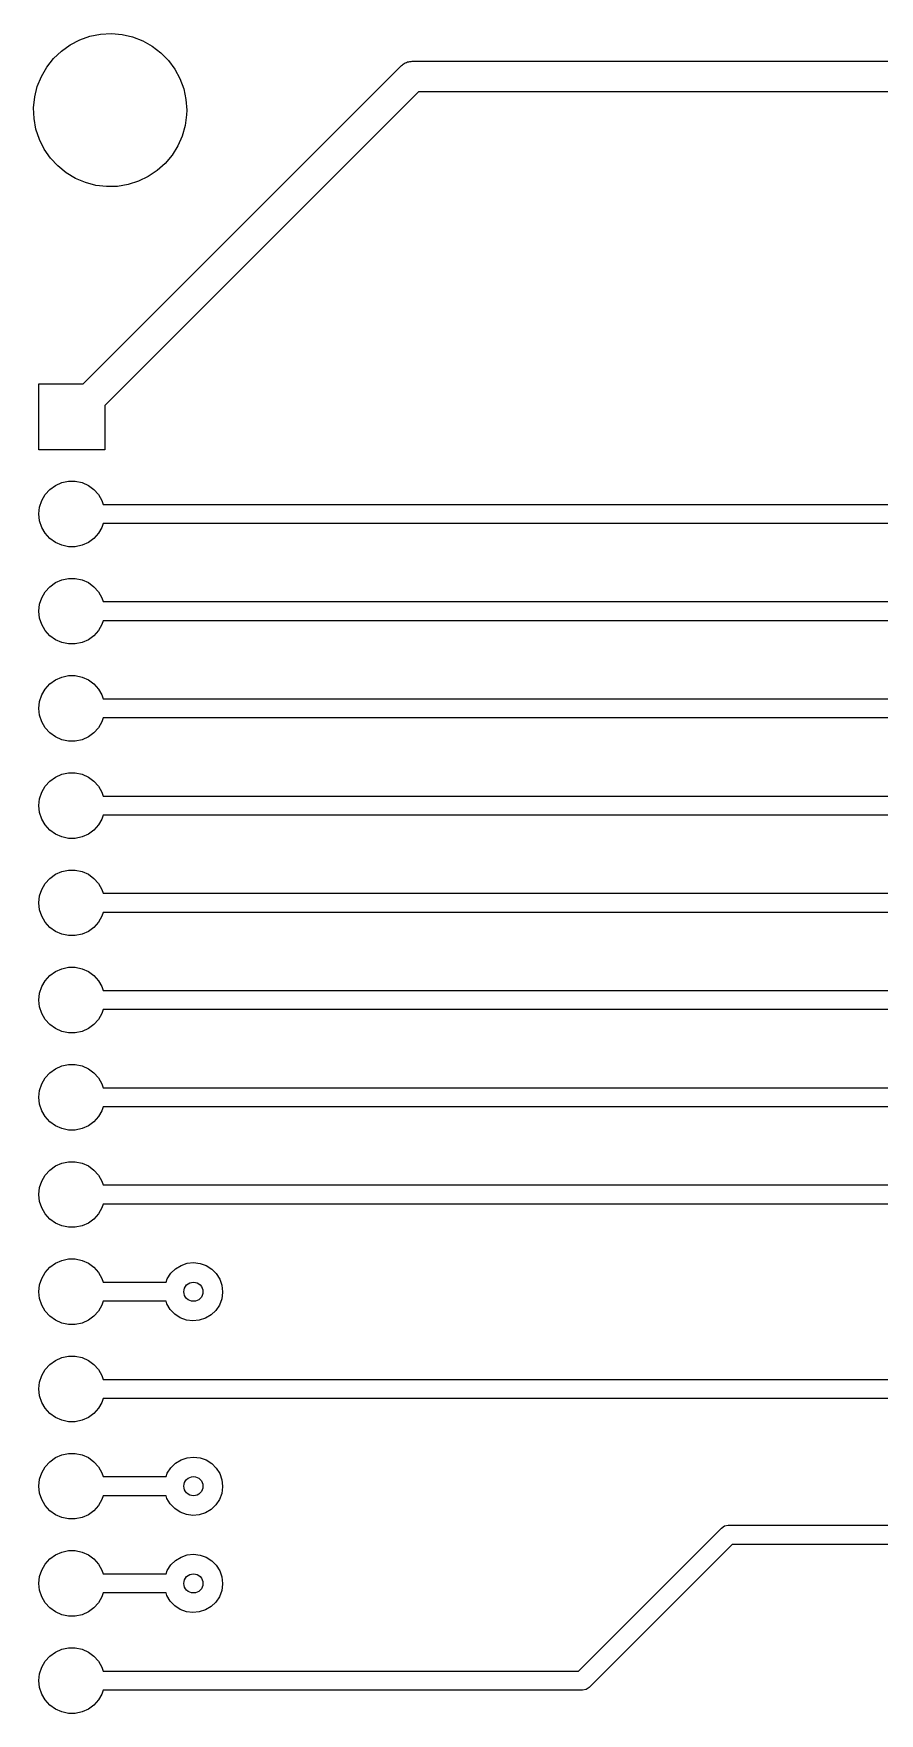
# Model space of a CAD drawing. Extents: x 29 to 117, y -165 to -20.
# Drawn here: x 29.27 to 51.36, y -64.36 to -20.47 of the extents above; entities that cross this region are included whole.
import ezdxf

# ---------------------------------------------------------------- set-up
doc = ezdxf.new("R2010")
doc.units = 0
doc.layers.add('BLACK', color=7, linetype='CONTINUOUS')

msp = doc.modelspace()

# ---------------------------------------------------------------- linework, layer by layer
at = {"layer": 'BLACK', "linetype": 'CONTINUOUS'}
for p, q in [((30.4757, -20.6345), (30.7423, -20.5409)), ((30.7423, -20.5409), (31.0193, -20.4858)), ((31.0193, -20.4858), (31.3014, -20.4702)), ((31.3014, -20.4702), (31.5829, -20.4946)), ((31.5829, -20.4946), (31.8581, -20.5584)), ((31.8581, -20.5584), (32.1216, -20.6603)), ((29.7907, -21.124), (29.9952, -20.929)), ((29.9952, -20.929), (30.225, -20.7647)), ((30.225, -20.7647), (30.4757, -20.6345)), ((32.1216, -20.6603), (32.368, -20.7984)), ((32.368, -20.7984), (32.5926, -20.9698)), ((32.5926, -20.9698), (32.7908, -21.1711)), ((29.4739, -21.5901), (29.6158, -21.3458)), ((29.6158, -21.3458), (29.7907, -21.124)), ((30.5653, -29.619), (38.8772, -21.3072)), ((32.7908, -21.1711), (32.9587, -21.3983)), ((32.9587, -21.3983), (33.0928, -21.647)), ((38.8772, -21.3072), (38.9026, -21.2887)), ((38.9026, -21.2887), (38.9249, -21.2664)), ((38.9249, -21.2664), (38.9529, -21.2521)), ((38.9529, -21.2521), (38.9784, -21.2336)), ((38.9784, -21.2336), (39.0083, -21.2239)), ((39.0083, -21.2239), (39.0364, -21.2096)), ((39.0364, -21.2096), (39.0675, -21.2047)), ((39.0675, -21.2047), (39.0974, -21.1949)), ((39.0974, -21.1949), (39.1289, -21.1949)), ((39.1289, -21.1949), (39.16, -21.19)), ((39.16, -21.19), (108.375, -21.19)), ((29.2998, -22.1261), (29.3679, -21.852)), ((29.3679, -21.852), (29.4739, -21.5901)), ((33.0928, -21.647), (33.1906, -21.912)), ((33.1906, -21.912), (33.25, -22.1882)), ((29.271, -22.4072), (29.2998, -22.1261)), ((39.3257, -21.99), (31.131, -30.1847)), ((33.25, -22.1882), (33.27, -22.47)), ((108.209, -21.99), (39.3257, -21.99)), ((29.2821, -22.6895), (29.271, -22.4072)), ((29.3328, -22.9674), (29.2821, -22.6895)), ((33.2661, -22.5956), (33.2284, -22.8756)), ((33.27, -22.47), (33.2661, -22.5956)), ((29.4222, -23.2354), (29.3328, -22.9674)), ((29.5485, -23.4881), (29.4222, -23.2354)), ((33.1518, -23.1475), (33.0375, -23.4059)), ((33.2284, -22.8756), (33.1518, -23.1475)), ((29.7091, -23.7205), (29.5485, -23.4881)), ((32.888, -23.6456), (32.7063, -23.8618)), ((33.0375, -23.4059), (32.888, -23.6456)), ((29.9009, -23.9279), (29.7091, -23.7205)), ((30.12, -24.1063), (29.9009, -23.9279)), ((30.362, -24.252), (30.12, -24.1063)), ((32.4958, -24.0503), (32.2609, -24.2073)), ((32.7063, -23.8618), (32.4958, -24.0503)), ((30.6222, -24.3622), (30.362, -24.252)), ((30.8952, -24.4346), (30.6222, -24.3622)), ((31.1758, -24.4678), (30.8952, -24.4346)), ((31.4582, -24.4611), (31.1758, -24.4678)), ((31.7369, -24.4147), (31.4582, -24.4611)), ((32.0062, -24.3296), (31.7369, -24.4147)), ((32.2609, -24.2073), (32.0062, -24.3296)), ((29.409, -31.341), (29.409, -29.619)), ((29.409, -29.619), (30.5653, -29.619)), ((31.131, -30.1847), (31.131, -31.341)), ((31.131, -31.341), (29.409, -31.341)), ((29.5734, -32.5139), (29.6939, -32.3802)), ((29.6939, -32.3802), (29.8395, -32.2744)), ((29.8395, -32.2744), (30.0039, -32.2011)), ((30.0039, -32.2011), (30.18, -32.1637)), ((30.18, -32.1637), (30.36, -32.1637)), ((30.36, -32.1637), (30.5361, -32.2011)), ((30.5361, -32.2011), (30.7005, -32.2744)), ((30.7005, -32.2744), (30.8461, -32.3802)), ((30.8461, -32.3802), (30.9666, -32.5139)), ((29.409, -33.02), (29.4278, -32.841)), ((29.4278, -32.841), (29.4834, -32.6698)), ((29.4834, -32.6698), (29.5734, -32.5139)), ((30.9666, -32.5139), (31.0566, -32.6698)), ((31.0566, -32.6698), (31.0891, -32.77)), ((31.0891, -32.77), (58.1064, -32.77)), ((29.4278, -33.199), (29.409, -33.02)), ((29.4834, -33.3702), (29.4278, -33.199)), ((31.0891, -33.27), (31.0566, -33.3702)), ((58.21, -33.27), (31.0891, -33.27)), ((29.5734, -33.5261), (29.4834, -33.3702)), ((29.6939, -33.6598), (29.5734, -33.5261)), ((29.8395, -33.7656), (29.6939, -33.6598)), ((30.0039, -33.8389), (29.8395, -33.7656)), ((30.7005, -33.7656), (30.5361, -33.8389)), ((30.8461, -33.6598), (30.7005, -33.7656)), ((30.9666, -33.5261), (30.8461, -33.6598)), ((31.0566, -33.3702), (30.9666, -33.5261)), ((30.18, -33.8763), (30.0039, -33.8389)), ((30.36, -33.8763), (30.18, -33.8763)), ((30.5361, -33.8389), (30.36, -33.8763)), ((29.4834, -35.2098), (29.5734, -35.0539)), ((29.5734, -35.0539), (29.6939, -34.9202)), ((29.6939, -34.9202), (29.8395, -34.8144)), ((29.8395, -34.8144), (30.0039, -34.7411)), ((30.0039, -34.7411), (30.18, -34.7037)), ((30.18, -34.7037), (30.36, -34.7037)), ((30.36, -34.7037), (30.5361, -34.7411)), ((30.5361, -34.7411), (30.7005, -34.8144)), ((30.7005, -34.8144), (30.8461, -34.9202)), ((30.8461, -34.9202), (30.9666, -35.0539)), ((30.9666, -35.0539), (31.0566, -35.2098)), ((29.409, -35.56), (29.4278, -35.381)), ((29.4278, -35.381), (29.4834, -35.2098)), ((31.0566, -35.2098), (31.0891, -35.31)), ((31.0891, -35.31), (62.5514, -35.31)), ((29.4278, -35.739), (29.409, -35.56)), ((29.4834, -35.9102), (29.4278, -35.739)), ((29.5734, -36.0661), (29.4834, -35.9102)), ((31.0566, -35.9102), (30.9666, -36.0661)), ((31.0891, -35.81), (31.0566, -35.9102)), ((62.655, -35.81), (31.0891, -35.81)), ((29.6939, -36.1998), (29.5734, -36.0661)), ((29.8395, -36.3056), (29.6939, -36.1998)), ((30.0039, -36.3789), (29.8395, -36.3056)), ((30.18, -36.4163), (30.0039, -36.3789)), ((30.36, -36.4163), (30.18, -36.4163)), ((30.5361, -36.3789), (30.36, -36.4163)), ((30.7005, -36.3056), (30.5361, -36.3789)), ((30.8461, -36.1998), (30.7005, -36.3056)), ((30.9666, -36.0661), (30.8461, -36.1998)), ((29.8395, -37.3544), (30.0039, -37.2811)), ((30.0039, -37.2811), (30.18, -37.2437)), ((30.18, -37.2437), (30.36, -37.2437)), ((30.36, -37.2437), (30.5361, -37.2811)), ((30.5361, -37.2811), (30.7005, -37.3544)), ((29.4834, -37.7498), (29.5734, -37.5939)), ((29.5734, -37.5939), (29.6939, -37.4602)), ((29.6939, -37.4602), (29.8395, -37.3544)), ((30.7005, -37.3544), (30.8461, -37.4602)), ((30.8461, -37.4602), (30.9666, -37.5939)), ((30.9666, -37.5939), (31.0566, -37.7498)), ((29.409, -38.1), (29.4278, -37.921)), ((29.4278, -38.279), (29.409, -38.1)), ((29.4278, -37.921), (29.4834, -37.7498)), ((31.0566, -37.7498), (31.0891, -37.85)), ((31.0891, -37.85), (62.5514, -37.85)), ((29.4834, -38.4502), (29.4278, -38.279)), ((29.5734, -38.6061), (29.4834, -38.4502)), ((29.6939, -38.7398), (29.5734, -38.6061)), ((30.9666, -38.6061), (30.8461, -38.7398)), ((31.0566, -38.4502), (30.9666, -38.6061)), ((31.0891, -38.35), (31.0566, -38.4502)), ((62.655, -38.35), (31.0891, -38.35)), ((29.8395, -38.8456), (29.6939, -38.7398)), ((30.0039, -38.9189), (29.8395, -38.8456)), ((30.18, -38.9563), (30.0039, -38.9189)), ((30.36, -38.9563), (30.18, -38.9563)), ((30.5361, -38.9189), (30.36, -38.9563)), ((30.7005, -38.8456), (30.5361, -38.9189)), ((30.8461, -38.7398), (30.7005, -38.8456)), ((29.6939, -40.0002), (29.8395, -39.8944)), ((29.8395, -39.8944), (30.0039, -39.8211)), ((30.0039, -39.8211), (30.18, -39.7837)), ((30.18, -39.7837), (30.36, -39.7837)), ((30.36, -39.7837), (30.5361, -39.8211)), ((30.5361, -39.8211), (30.7005, -39.8944)), ((30.7005, -39.8944), (30.8461, -40.0002)), ((29.4278, -40.461), (29.4834, -40.2898)), ((29.4834, -40.2898), (29.5734, -40.1339)), ((29.5734, -40.1339), (29.6939, -40.0002)), ((30.8461, -40.0002), (30.9666, -40.1339)), ((30.9666, -40.1339), (31.0566, -40.2898)), ((31.0566, -40.2898), (31.0891, -40.39)), ((29.409, -40.64), (29.4278, -40.461)), ((29.4278, -40.819), (29.409, -40.64)), ((31.0891, -40.39), (62.5514, -40.39)), ((29.4834, -40.9902), (29.4278, -40.819)), ((29.5734, -41.1461), (29.4834, -40.9902)), ((29.6939, -41.2798), (29.5734, -41.1461)), ((30.9666, -41.1461), (30.8461, -41.2798)), ((31.0566, -40.9902), (30.9666, -41.1461)), ((31.0891, -40.89), (31.0566, -40.9902)), ((62.655, -40.89), (31.0891, -40.89)), ((29.8395, -41.3856), (29.6939, -41.2798)), ((30.0039, -41.4589), (29.8395, -41.3856)), ((30.18, -41.4963), (30.0039, -41.4589)), ((30.36, -41.4963), (30.18, -41.4963)), ((30.5361, -41.4589), (30.36, -41.4963)), ((30.7005, -41.3856), (30.5361, -41.4589)), ((30.8461, -41.2798), (30.7005, -41.3856)), ((29.5734, -42.6739), (29.6939, -42.5402)), ((29.6939, -42.5402), (29.8395, -42.4344)), ((29.8395, -42.4344), (30.0039, -42.3611)), ((30.0039, -42.3611), (30.18, -42.3237)), ((30.18, -42.3237), (30.36, -42.3237)), ((30.36, -42.3237), (30.5361, -42.3611)), ((30.5361, -42.3611), (30.7005, -42.4344)), ((30.7005, -42.4344), (30.8461, -42.5402)), ((30.8461, -42.5402), (30.9666, -42.6739)), ((29.409, -43.18), (29.4278, -43.001)), ((29.4278, -43.001), (29.4834, -42.8298)), ((29.4834, -42.8298), (29.5734, -42.6739)), ((30.9666, -42.6739), (31.0566, -42.8298)), ((31.0566, -42.8298), (31.0891, -42.93)), ((31.0891, -42.93), (77.0314, -42.93)), ((29.4278, -43.359), (29.409, -43.18)), ((29.4834, -43.5302), (29.4278, -43.359)), ((31.0891, -43.43), (31.0566, -43.5302)), ((77.135, -43.43), (31.0891, -43.43)), ((29.5734, -43.6861), (29.4834, -43.5302)), ((29.6939, -43.8198), (29.5734, -43.6861)), ((29.8395, -43.9256), (29.6939, -43.8198)), ((30.8461, -43.8198), (30.7005, -43.9256)), ((30.9666, -43.6861), (30.8461, -43.8198)), ((31.0566, -43.5302), (30.9666, -43.6861)), ((30.0039, -43.9989), (29.8395, -43.9256)), ((30.18, -44.0363), (30.0039, -43.9989)), ((30.36, -44.0363), (30.18, -44.0363)), ((30.5361, -43.9989), (30.36, -44.0363)), ((30.7005, -43.9256), (30.5361, -43.9989)), ((29.5734, -45.2139), (29.6939, -45.0802)), ((29.6939, -45.0802), (29.8395, -44.9744)), ((29.8395, -44.9744), (30.0039, -44.9011)), ((30.0039, -44.9011), (30.18, -44.8637)), ((30.18, -44.8637), (30.36, -44.8637)), ((30.36, -44.8637), (30.5361, -44.9011)), ((30.5361, -44.9011), (30.7005, -44.9744)), ((30.7005, -44.9744), (30.8461, -45.0802)), ((30.8461, -45.0802), (30.9666, -45.2139)), ((29.409, -45.72), (29.4278, -45.541)), ((29.4278, -45.541), (29.4834, -45.3698)), ((29.4834, -45.3698), (29.5734, -45.2139)), ((30.9666, -45.2139), (31.0566, -45.3698)), ((31.0566, -45.3698), (31.0891, -45.47)), ((31.0891, -45.47), (77.0314, -45.47)), ((29.4278, -45.899), (29.409, -45.72)), ((29.4834, -46.0702), (29.4278, -45.899)), ((29.5734, -46.2261), (29.4834, -46.0702)), ((31.0566, -46.0702), (30.9666, -46.2261)), ((31.0891, -45.97), (31.0566, -46.0702)), ((77.135, -45.97), (31.0891, -45.97)), ((29.6939, -46.3598), (29.5734, -46.2261)), ((29.8395, -46.4656), (29.6939, -46.3598)), ((30.0039, -46.5389), (29.8395, -46.4656)), ((30.7005, -46.4656), (30.5361, -46.5389)), ((30.8461, -46.3598), (30.7005, -46.4656)), ((30.9666, -46.2261), (30.8461, -46.3598)), ((30.18, -46.5763), (30.0039, -46.5389)), ((30.36, -46.5763), (30.18, -46.5763)), ((30.5361, -46.5389), (30.36, -46.5763)), ((29.4834, -47.9098), (29.5734, -47.7539)), ((29.5734, -47.7539), (29.6939, -47.6202)), ((29.6939, -47.6202), (29.8395, -47.5144)), ((29.8395, -47.5144), (30.0039, -47.4411)), ((30.0039, -47.4411), (30.18, -47.4037)), ((30.18, -47.4037), (30.36, -47.4037)), ((30.36, -47.4037), (30.5361, -47.4411)), ((30.5361, -47.4411), (30.7005, -47.5144)), ((30.7005, -47.5144), (30.8461, -47.6202)), ((30.8461, -47.6202), (30.9666, -47.7539)), ((30.9666, -47.7539), (31.0566, -47.9098)), ((29.409, -48.26), (29.4278, -48.081)), ((29.4278, -48.439), (29.409, -48.26)), ((29.4278, -48.081), (29.4834, -47.9098)), ((31.0566, -47.9098), (31.0891, -48.01)), ((31.0891, -48.01), (70.4675, -48.01)), ((29.4834, -48.6102), (29.4278, -48.439)), ((29.5734, -48.7661), (29.4834, -48.6102)), ((31.0566, -48.6102), (30.9666, -48.7661)), ((31.0891, -48.51), (31.0566, -48.6102)), ((70.3639, -48.51), (31.0891, -48.51)), ((29.6939, -48.8998), (29.5734, -48.7661)), ((29.8395, -49.0056), (29.6939, -48.8998)), ((30.0039, -49.0789), (29.8395, -49.0056)), ((30.18, -49.1163), (30.0039, -49.0789)), ((30.36, -49.1163), (30.18, -49.1163)), ((30.5361, -49.0789), (30.36, -49.1163)), ((30.7005, -49.0056), (30.5361, -49.0789)), ((30.8461, -48.8998), (30.7005, -49.0056)), ((30.9666, -48.7661), (30.8461, -48.8998)), ((29.8395, -50.0544), (30.0039, -49.9811)), ((30.0039, -49.9811), (30.18, -49.9437)), ((30.18, -49.9437), (30.36, -49.9437)), ((30.36, -49.9437), (30.5361, -49.9811)), ((30.5361, -49.9811), (30.7005, -50.0544)), ((29.4278, -50.621), (29.4834, -50.4498)), ((29.4834, -50.4498), (29.5734, -50.2939)), ((29.5734, -50.2939), (29.6939, -50.1602)), ((29.6939, -50.1602), (29.8395, -50.0544)), ((30.7005, -50.0544), (30.8461, -50.1602)), ((30.8461, -50.1602), (30.9666, -50.2939)), ((30.9666, -50.2939), (31.0566, -50.4498)), ((31.0566, -50.4498), (31.0891, -50.55)), ((29.409, -50.8), (29.4278, -50.621)), ((29.4278, -50.979), (29.409, -50.8)), ((31.0891, -50.55), (75.2514, -50.55)), ((29.4834, -51.1502), (29.4278, -50.979)), ((29.5734, -51.3061), (29.4834, -51.1502)), ((29.6939, -51.4398), (29.5734, -51.3061)), ((30.9666, -51.3061), (30.8461, -51.4398)), ((31.0566, -51.1502), (30.9666, -51.3061)), ((31.0891, -51.05), (31.0566, -51.1502)), ((75.355, -51.05), (31.0891, -51.05)), ((29.8395, -51.5456), (29.6939, -51.4398)), ((30.0039, -51.6189), (29.8395, -51.5456)), ((30.18, -51.6563), (30.0039, -51.6189)), ((30.36, -51.6563), (30.18, -51.6563)), ((30.5361, -51.6189), (30.36, -51.6563)), ((30.7005, -51.5456), (30.5361, -51.6189)), ((30.8461, -51.4398), (30.7005, -51.5456)), ((29.6939, -52.7002), (29.8395, -52.5944)), ((29.8395, -52.5944), (30.0039, -52.5211)), ((30.0039, -52.5211), (30.18, -52.4837)), ((30.18, -52.4837), (30.36, -52.4837)), ((30.36, -52.4837), (30.5361, -52.5211)), ((30.5361, -52.5211), (30.7005, -52.5944)), ((30.7005, -52.5944), (30.8461, -52.7002)), ((32.9759, -52.7395), (33.1206, -52.6505)), ((33.1206, -52.6505), (33.2814, -52.5958)), ((33.2814, -52.5958), (33.4503, -52.578)), ((33.4503, -52.578), (33.619, -52.5981)), ((33.619, -52.5981), (33.779, -52.6551)), ((33.779, -52.6551), (33.9225, -52.7461)), ((29.4278, -53.161), (29.4834, -52.9898)), ((29.4834, -52.9898), (29.5734, -52.8339)), ((29.5734, -52.8339), (29.6939, -52.7002)), ((30.8461, -52.7002), (30.9666, -52.8339)), ((30.9666, -52.8339), (31.0566, -52.9898)), ((31.0566, -52.9898), (31.0891, -53.09)), ((31.0891, -53.09), (32.7301, -53.09)), ((32.7301, -53.09), (32.7625, -53.0012)), ((32.7625, -53.0012), (32.8545, -52.8584)), ((32.8545, -52.8584), (32.9759, -52.7395)), ((33.9225, -52.7461), (34.0422, -52.8667)), ((34.0422, -52.8667), (34.1322, -53.0108)), ((34.1322, -53.0108), (34.1881, -53.1712)), ((29.409, -53.34), (29.4278, -53.161)), ((29.4278, -53.519), (29.409, -53.34)), ((29.4834, -53.6902), (29.4278, -53.519)), ((34.1831, -53.5295), (34.1227, -53.6883)), ((34.2067, -53.3613), (34.1831, -53.5295)), ((34.1881, -53.1712), (34.207, -53.34)), ((34.207, -53.34), (34.2067, -53.3613)), ((29.5734, -53.8461), (29.4834, -53.6902)), ((29.6939, -53.9798), (29.5734, -53.8461)), ((29.8395, -54.0856), (29.6939, -53.9798)), ((30.8461, -53.9798), (30.7005, -54.0856)), ((30.9666, -53.8461), (30.8461, -53.9798)), ((31.0566, -53.6902), (30.9666, -53.8461)), ((31.0891, -53.59), (31.0566, -53.6902)), ((32.7301, -53.59), (31.0891, -53.59)), ((32.7533, -53.6596), (32.7301, -53.59)), ((32.8413, -53.8049), (32.7533, -53.6596)), ((32.9593, -53.9271), (32.8413, -53.8049)), ((33.1014, -54.0202), (32.9593, -53.9271)), ((33.9057, -53.947), (33.7598, -54.0339)), ((34.0287, -53.8298), (33.9057, -53.947)), ((34.1227, -53.6883), (34.0287, -53.8298)), ((30.0039, -54.1589), (29.8395, -54.0856)), ((30.18, -54.1963), (30.0039, -54.1589)), ((30.36, -54.1963), (30.18, -54.1963)), ((30.5361, -54.1589), (30.36, -54.1963)), ((30.7005, -54.0856), (30.5361, -54.1589)), ((33.2607, -54.0794), (33.1014, -54.0202)), ((33.429, -54.1018), (33.2607, -54.0794)), ((33.5982, -54.0864), (33.429, -54.1018)), ((33.7598, -54.0339), (33.5982, -54.0864)), ((29.5734, -55.3739), (29.6939, -55.2402)), ((29.6939, -55.2402), (29.8395, -55.1344)), ((29.8395, -55.1344), (30.0039, -55.0611)), ((30.0039, -55.0611), (30.18, -55.0237)), ((30.18, -55.0237), (30.36, -55.0237)), ((30.36, -55.0237), (30.5361, -55.0611)), ((30.5361, -55.0611), (30.7005, -55.1344)), ((30.7005, -55.1344), (30.8461, -55.2402)), ((30.8461, -55.2402), (30.9666, -55.3739)), ((29.409, -55.88), (29.4278, -55.701)), ((29.4278, -55.701), (29.4834, -55.5298)), ((29.4834, -55.5298), (29.5734, -55.3739)), ((30.9666, -55.3739), (31.0566, -55.5298)), ((31.0566, -55.5298), (31.0891, -55.63)), ((31.0891, -55.63), (77.7914, -55.63)), ((29.4278, -56.059), (29.409, -55.88)), ((29.4834, -56.2302), (29.4278, -56.059)), ((31.0891, -56.13), (31.0566, -56.2302)), ((77.895, -56.13), (31.0891, -56.13)), ((29.5734, -56.3861), (29.4834, -56.2302)), ((29.6939, -56.5198), (29.5734, -56.3861)), ((29.8395, -56.6256), (29.6939, -56.5198)), ((30.8461, -56.5198), (30.7005, -56.6256)), ((30.9666, -56.3861), (30.8461, -56.5198)), ((31.0566, -56.2302), (30.9666, -56.3861)), ((30.0039, -56.6989), (29.8395, -56.6256)), ((30.18, -56.7363), (30.0039, -56.6989)), ((30.36, -56.7363), (30.18, -56.7363)), ((30.5361, -56.6989), (30.36, -56.7363)), ((30.7005, -56.6256), (30.5361, -56.6989)), ((29.4834, -58.0698), (29.5734, -57.9139)), ((29.5734, -57.9139), (29.6939, -57.7802)), ((29.6939, -57.7802), (29.8395, -57.6744)), ((29.8395, -57.6744), (30.0039, -57.6011)), ((30.0039, -57.6011), (30.18, -57.5637)), ((30.18, -57.5637), (30.36, -57.5637)), ((30.36, -57.5637), (30.5361, -57.6011)), ((30.5361, -57.6011), (30.7005, -57.6744)), ((30.7005, -57.6744), (30.8461, -57.7802)), ((30.8461, -57.7802), (30.9666, -57.9139)), ((30.9666, -57.9139), (31.0566, -58.0698)), ((32.8545, -57.9384), (32.9759, -57.8195)), ((32.9759, -57.8195), (33.1206, -57.7305)), ((33.1206, -57.7305), (33.2814, -57.6758)), ((33.2814, -57.6758), (33.4503, -57.658)), ((33.4503, -57.658), (33.619, -57.6781)), ((33.619, -57.6781), (33.779, -57.7351)), ((33.779, -57.7351), (33.9225, -57.8261)), ((33.9225, -57.8261), (34.0422, -57.9467)), ((29.409, -58.42), (29.4278, -58.241)), ((29.4278, -58.241), (29.4834, -58.0698)), ((31.0566, -58.0698), (31.0891, -58.17)), ((31.0891, -58.17), (32.7301, -58.17)), ((32.7301, -58.17), (32.7625, -58.0812)), ((32.7625, -58.0812), (32.8545, -57.9384)), ((34.0422, -57.9467), (34.1322, -58.0908)), ((34.1322, -58.0908), (34.1881, -58.2512)), ((34.1881, -58.2512), (34.207, -58.42)), ((29.4278, -58.599), (29.409, -58.42)), ((29.4834, -58.7702), (29.4278, -58.599)), ((29.5734, -58.9261), (29.4834, -58.7702)), ((31.0566, -58.7702), (30.9666, -58.9261)), ((31.0891, -58.67), (31.0566, -58.7702)), ((32.7301, -58.67), (31.0891, -58.67)), ((32.7533, -58.7396), (32.7301, -58.67)), ((32.8413, -58.8849), (32.7533, -58.7396)), ((34.1227, -58.7683), (34.0287, -58.9098)), ((34.1831, -58.6095), (34.1227, -58.7683)), ((34.2067, -58.4413), (34.1831, -58.6095)), ((34.207, -58.42), (34.2067, -58.4413)), ((29.6939, -59.0598), (29.5734, -58.9261)), ((29.8395, -59.1656), (29.6939, -59.0598)), ((30.0039, -59.2389), (29.8395, -59.1656)), ((30.18, -59.2763), (30.0039, -59.2389)), ((30.5361, -59.2389), (30.36, -59.2763)), ((30.7005, -59.1656), (30.5361, -59.2389)), ((30.8461, -59.0598), (30.7005, -59.1656)), ((30.9666, -58.9261), (30.8461, -59.0598)), ((32.9593, -59.0071), (32.8413, -58.8849)), ((33.1014, -59.1001), (32.9593, -59.0071)), ((33.2607, -59.1594), (33.1014, -59.1001)), ((33.429, -59.1818), (33.2607, -59.1594)), ((33.5982, -59.1664), (33.429, -59.1818)), ((33.7598, -59.1139), (33.5982, -59.1664)), ((33.9057, -59.027), (33.7598, -59.1139)), ((34.0287, -58.9098), (33.9057, -59.027)), ((30.36, -59.2763), (30.18, -59.2763)), ((43.5014, -63.25), (47.2382, -59.5132)), ((47.2382, -59.5132), (47.3193, -59.459)), ((47.2382, -59.5132), (47.2382, -59.5132)), ((47.3193, -59.459), (47.415, -59.44)), ((47.415, -59.44), (47.415, -59.44)), ((47.415, -59.44), (63.29, -59.44)), ((30.0039, -60.1411), (30.18, -60.1037)), ((30.18, -60.1037), (30.36, -60.1037)), ((30.36, -60.1037), (30.5361, -60.1411)), ((47.5186, -59.94), (43.7818, -63.6768)), ((63.1864, -59.94), (47.5186, -59.94)), ((29.4834, -60.6098), (29.5734, -60.4539)), ((29.5734, -60.4539), (29.6939, -60.3202)), ((29.6939, -60.3202), (29.8395, -60.2144)), ((29.8395, -60.2144), (30.0039, -60.1411)), ((30.5361, -60.1411), (30.7005, -60.2144)), ((30.7005, -60.2144), (30.8461, -60.3202)), ((30.8461, -60.3202), (30.9666, -60.4539)), ((30.9666, -60.4539), (31.0566, -60.6098)), ((32.7625, -60.6212), (32.8545, -60.4784)), ((32.8545, -60.4784), (32.9759, -60.3595)), ((32.9759, -60.3595), (33.1206, -60.2705)), ((33.1206, -60.2705), (33.2814, -60.2158)), ((33.2814, -60.2158), (33.4503, -60.198)), ((33.4503, -60.198), (33.619, -60.2181)), ((33.619, -60.2181), (33.779, -60.2751)), ((33.779, -60.2751), (33.9225, -60.3661)), ((33.9225, -60.3661), (34.0422, -60.4867)), ((34.0422, -60.4867), (34.1322, -60.6308)), ((29.409, -60.96), (29.4278, -60.781)), ((29.4278, -61.139), (29.409, -60.96)), ((29.4278, -60.781), (29.4834, -60.6098)), ((31.0566, -60.6098), (31.0891, -60.71)), ((31.0891, -60.71), (32.7301, -60.71)), ((32.7301, -60.71), (32.7625, -60.6212)), ((34.1322, -60.6308), (34.1881, -60.7912)), ((34.2067, -60.9813), (34.1831, -61.1495)), ((34.1881, -60.7912), (34.207, -60.96)), ((34.207, -60.96), (34.2067, -60.9813)), ((29.4834, -61.3102), (29.4278, -61.139)), ((29.5734, -61.4661), (29.4834, -61.3102)), ((31.0566, -61.3102), (30.9666, -61.4661)), ((31.0891, -61.21), (31.0566, -61.3102)), ((32.7301, -61.21), (31.0891, -61.21)), ((32.7533, -61.2796), (32.7301, -61.21)), ((32.8413, -61.4249), (32.7533, -61.2796)), ((32.9593, -61.5471), (32.8413, -61.4249)), ((34.1227, -61.3083), (34.0287, -61.4498)), ((34.1831, -61.1495), (34.1227, -61.3083)), ((29.6939, -61.5998), (29.5734, -61.4661)), ((29.8395, -61.7056), (29.6939, -61.5998)), ((30.0039, -61.7789), (29.8395, -61.7056)), ((30.18, -61.8163), (30.0039, -61.7789)), ((30.36, -61.8163), (30.18, -61.8163)), ((30.5361, -61.7789), (30.36, -61.8163)), ((30.7005, -61.7056), (30.5361, -61.7789)), ((30.8461, -61.5998), (30.7005, -61.7056)), ((30.9666, -61.4661), (30.8461, -61.5998)), ((33.1014, -61.6401), (32.9593, -61.5471)), ((33.2607, -61.6994), (33.1014, -61.6401)), ((33.429, -61.7218), (33.2607, -61.6994)), ((33.5982, -61.7064), (33.429, -61.7218)), ((33.7598, -61.6539), (33.5982, -61.7064)), ((33.9057, -61.567), (33.7598, -61.6539)), ((34.0287, -61.4498), (33.9057, -61.567)), ((29.6939, -62.8602), (29.8395, -62.7544)), ((29.8395, -62.7544), (30.0039, -62.6811)), ((30.0039, -62.6811), (30.18, -62.6437)), ((30.18, -62.6437), (30.36, -62.6437)), ((30.36, -62.6437), (30.5361, -62.6811)), ((30.5361, -62.6811), (30.7005, -62.7544)), ((30.7005, -62.7544), (30.8461, -62.8602)), ((29.4278, -63.321), (29.4834, -63.1498)), ((29.4834, -63.1498), (29.5734, -62.9939)), ((29.5734, -62.9939), (29.6939, -62.8602)), ((30.8461, -62.8602), (30.9666, -62.9939)), ((30.9666, -62.9939), (31.0566, -63.1498)), ((31.0566, -63.1498), (31.0891, -63.25)), ((29.409, -63.5), (29.4278, -63.321)), ((29.4278, -63.679), (29.409, -63.5)), ((31.0891, -63.25), (43.5014, -63.25)), ((29.4834, -63.8502), (29.4278, -63.679)), ((29.5734, -64.0061), (29.4834, -63.8502)), ((29.6939, -64.1398), (29.5734, -64.0061)), ((30.9666, -64.0061), (30.8461, -64.1398)), ((31.0566, -63.8502), (30.9666, -64.0061)), ((31.0891, -63.75), (31.0566, -63.8502)), ((43.605, -63.75), (31.0891, -63.75)), ((43.7007, -63.731), (43.605, -63.75)), ((43.7818, -63.6768), (43.7007, -63.731)), ((29.8395, -64.2456), (29.6939, -64.1398)), ((30.0039, -64.3189), (29.8395, -64.2456)), ((30.18, -64.3563), (30.0039, -64.3189)), ((30.36, -64.3563), (30.18, -64.3563)), ((30.5361, -64.3189), (30.36, -64.3563)), ((30.7005, -64.2456), (30.5361, -64.3189)), ((30.8461, -64.1398), (30.7005, -64.2456))]:
    msp.add_line(p, q, dxfattribs=at)
at = {"layer": 'BLACK'}
for centre in [(33.445, -53.34), (33.445, -58.42), (33.445, -60.96)]:
    msp.add_circle(centre, 0.25, dxfattribs=at)

doc.saveas('drawing.dxf')
